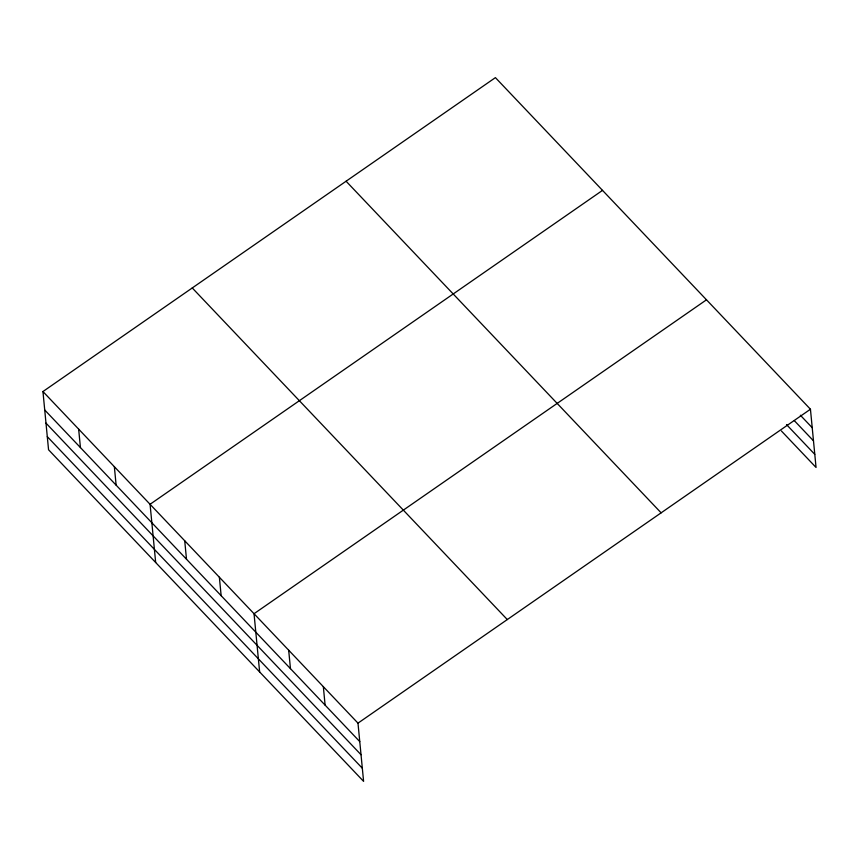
<?xml version="1.0" encoding="UTF-8"?>
<svg xmlns="http://www.w3.org/2000/svg" width="859" height="859" viewBox="0 0 859 859"><rect width="100%" height="100%" fill="white"/><g stroke="black" fill="none" stroke-linecap="round" stroke-linejoin="round"><path stroke-width="1.29" d="M42.95 391.543L357.988 723.149L363.593 781.368L48.555 449.762L42.95 391.543L495.407 77.632L810.445 409.238L816.05 467.457L781.4 430.982M602.513 190.376L150.067 504.287L155.672 562.505M706.485 299.812L254.028 613.723L259.633 671.931M357.988 723.149L810.445 409.238M800.363 415.23L812.227 427.707M794.339 420.663L813.484 440.828M786.511 424.582L814.783 454.347M346.091 181.228L661.129 512.834M192.255 287.948L507.304 619.564M44.732 410.001L359.771 741.618M45.989 423.122L361.027 754.728M47.288 436.64L362.337 768.247M323.338 686.674L325.11 705.142M288.678 650.199L290.46 668.656M219.367 577.237L221.15 595.706M184.717 540.762L186.5 559.23M114.354 466.705L116.137 485.174M78.652 429.124L80.435 447.593"/></g></svg>
